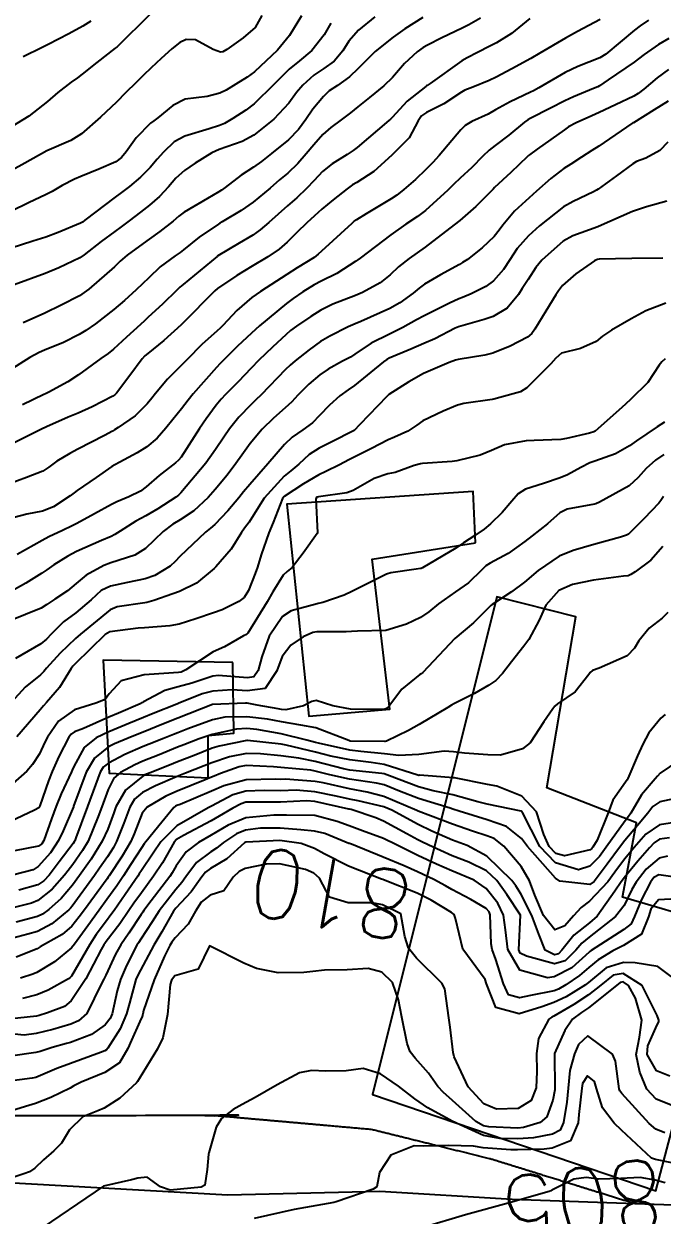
# Model space of a CAD drawing. Header units: metres. Extents: x 307586 to 320046, y 7427249 to 7434250.
# Drawn here: x 319625.2 to 319662.3, y 7429094.6 to 7429163.7 of the extents above; entities that cross this region are included whole.
import ezdxf
from ezdxf.enums import TextEntityAlignment as Align

# ---------------------------------------------------------------- set-up
doc = ezdxf.new("R2010")
doc.units = ezdxf.units.M
doc.header["$MEASUREMENT"] = 0
for name, color, linetype in [('Area', 45, 'Continuous'), ('Cotas', 45, 'Continuous'), ('Curvas de Nivel 1m', 11, 'Continuous'), ('Curvas de Nivel 5m', 15, 'Continuous'), ('Edificações', 30, 'Continuous'), ('Vias Primárias', 230, 'Continuous')]:
    doc.layers.add(name, color=color, linetype=linetype)
doc.styles.add('Style-STANDARD', font='STANDARD.shx')

msp = doc.modelspace()

# ---------------------------------------------------------------- linework, layer by layer
at = {"layer": 'Area'}
msp.add_polyline3d([(319663.99, 7429095.126, 807.993), (319653.544, 7429095.484, 810.041), (319645.883, 7429095.957, 806.142), (319637.052, 7429095.741, 807.014), (319599.07, 7429097.872, 0.037), (319615.51, 7429043.608, 793.189), (319616.86, 7429039.648, 789.478), (319617.424, 7429037.908, 787.619), (319618.995, 7429034.544, 790.969), (319620.943, 7429027.214, 789.328)], dxfattribs=at)
at = {"layer": 'Curvas de Nivel 1m', "flags": 128}
for points, elevation in [([(319641.334, 7429164.15), (319640.641, 7429163.012), (319639.941, 7429162.16), (319638.614, 7429160.904), (319638.189, 7429160.604), (319637.518, 7429160.191), (319636.955, 7429159.841), (319636.598, 7429159.663), (319635.866, 7429159.481), (319634.594, 7429159.316), (319633.875, 7429158.952), (319633.006, 7429158.246), (319632.766, 7429158.063), (319632.58, 7429157.92), (319631.743, 7429157.086), (319631.171, 7429156.264), (319630.896, 7429155.929), (319630.554, 7429155.694), (319629.571, 7429155.262), (319628.541, 7429154.835), (319628.168, 7429154.674), (319627.45, 7429154.311), (319626.873, 7429153.973), (319626.528, 7429153.788), (319625.498, 7429153.311), (319624.518, 7429152.825)], 839), ([(319632.563, 7429164.251), (319630.634, 7429162.36), (319630.587, 7429162.327), (319630.527, 7429162.281), (319629.455, 7429161.453), (319628.61, 7429160.769), (319628.343, 7429160.567), (319627.977, 7429160.306), (319627.208, 7429159.703), (319626.592, 7429159.179), (319625.523, 7429158.336), (319624.577, 7429157.763)], 841), ([(319645.588, 7429164.096), (319644.645, 7429163.33), (319644.076, 7429162.678), (319643.724, 7429162.119), (319643.231, 7429161.52), (319642.623, 7429161.096), (319642.039, 7429160.716), (319641.402, 7429160.142), (319641.043, 7429159.709), (319640.597, 7429159.091), (319639.735, 7429158.163), (319638.573, 7429157.23), (319637.895, 7429156.862), (319636.565, 7429156.393), (319636.137, 7429156.206), (319635.171, 7429155.604), (319634.547, 7429155.186), (319634.046, 7429154.73), (319633.627, 7429154.239), (319633.104, 7429153.667), (319632.522, 7429153.171), (319631.998, 7429152.775), (319631.336, 7429152.262), (319630.866, 7429151.908), (319630.504, 7429151.65), (319629.705, 7429151.071), (319628.731, 7429150.296), (319628.481, 7429150.124), (319627.256, 7429149.532), (319626.472, 7429149.213), (319624.673, 7429148.555)], 837), ([(319654.58, 7429163.991), (319653.507, 7429163.139), (319652.639, 7429162.595), (319652.259, 7429162.391), (319651.539, 7429162.021), (319650.935, 7429161.722), (319650.628, 7429161.543), (319648.794, 7429160.236), (319648.613, 7429160.11), (319648.588, 7429160.086), (319648.553, 7429160.061), (319647.463, 7429159.209), (319646.586, 7429158.261), (319646.499, 7429158.167), (319646.393, 7429158.083), (319644.567, 7429156.518), (319644.336, 7429156.342), (319643.985, 7429156.116), (319643.106, 7429155.573), (319642.548, 7429155.117), (319642.069, 7429154.606), (319641.619, 7429154.139), (319641.067, 7429153.605), (319640.523, 7429153.127), (319639.432, 7429152.166), (319638.943, 7429151.736), (319638.502, 7429151.428), (319637.715, 7429150.967), (319636.483, 7429150.234), (319636.461, 7429150.223), (319636.438, 7429150.201), (319634.466, 7429148.565), (319634.284, 7429148.412), (319634.096, 7429148.234), (319633.271, 7429147.426), (319632.447, 7429146.671), (319632.227, 7429146.47), (319631.986, 7429146.255), (319631.18, 7429145.515), (319630.421, 7429144.82), (319630.117, 7429144.575), (319629.696, 7429144.281), (319628.403, 7429143.332), (319627.772, 7429142.933), (319626.676, 7429142.317), (319626.487, 7429142.224), (319626.391, 7429142.186), (319625.14, 7429141.58)], 834), ([(319648.369, 7429164.063), (319647.329, 7429163.391), (319646.641, 7429162.924), (319645.606, 7429162.095), (319644.623, 7429161.101), (319644.118, 7429160.615), (319643.419, 7429160.122), (319642.94, 7429159.795), (319642.603, 7429159.481), (319641.995, 7429158.733), (319641.582, 7429158.14), (319641.155, 7429157.566), (319640.571, 7429156.955), (319639.596, 7429156.165), (319639.017, 7429155.712), (319638.551, 7429155.377), (319637.825, 7429154.906), (319636.91, 7429154.196), (319636.692, 7429154.038), (319636.53, 7429153.939), (319635.874, 7429153.557), (319634.518, 7429152.773), (319634.218, 7429152.531), (319633.887, 7429152.236), (319633.111, 7429151.637), (319632.497, 7429151.192), (319631.945, 7429150.802), (319631.218, 7429150.263), (319630.822, 7429149.924), (319630.476, 7429149.594), (319629.005, 7429148.292), (319628.459, 7429147.917), (319627.395, 7429147.369), (319626.449, 7429146.904), (319625.183, 7429146.339)], 836), ([(319661.454, 7429163.902), (319660.984, 7429163.572), (319660.647, 7429163.317), (319658.987, 7429161.935), (319658.631, 7429161.715), (319657.36, 7429161.218), (319656.622, 7429160.872), (319655.097, 7429159.983), (319654.789, 7429159.809), (319654.609, 7429159.725), (319653.429, 7429159.174), (319652.593, 7429158.693), (319652.15, 7429158.454), (319651.215, 7429158.024), (319650.824, 7429157.784), (319650.578, 7429157.545), (319649.322, 7429156.049), (319648.956, 7429155.655), (319648.551, 7429155.25), (319647.943, 7429154.665), (319647.273, 7429154.073), (319646.854, 7429153.753), (319646.528, 7429153.542), (319645.081, 7429152.664), (319644.515, 7429152.318), (319644.391, 7429152.234), (319644.247, 7429152.113), (319642.497, 7429150.508), (319642.305, 7429150.322), (319642.061, 7429150.134), (319641.088, 7429149.532), (319640.473, 7429149.157), (319638.955, 7429148.173), (319638.459, 7429147.816), (319637.582, 7429147.059), (319636.765, 7429146.197), (319636.606, 7429146.032), (319636.438, 7429145.88), (319635.548, 7429145.091), (319634.699, 7429144.226), (319634.41, 7429143.927), (319633.568, 7429143.071), (319632.867, 7429142.245), (319632.653, 7429141.984), (319632.384, 7429141.654), (319631.683, 7429140.947), (319630.705, 7429140.267), (319630.491, 7429140.139), (319630.361, 7429140.067), (319629.902, 7429139.82), (319628.35, 7429139.021), (319627.887, 7429138.765), (319627.138, 7429138.312), (319626.683, 7429137.973), (319626.337, 7429137.733), (319625.381, 7429137.382), (319624.329, 7429136.981)], 832), ([(319658.653, 7429163.94), (319657.347, 7429163.252), (319656.642, 7429162.864), (319655.155, 7429161.982), (319654.63, 7429161.679), (319653.54, 7429161.085), (319652.619, 7429160.595), (319652.223, 7429160.408), (319651.272, 7429160.023), (319650.804, 7429159.834), (319650.608, 7429159.719), (319649.597, 7429159.046), (319648.59, 7429158.541), (319648.299, 7429158.351), (319648.102, 7429158.065), (319647.568, 7429157.075), (319646.563, 7429156.08), (319645.527, 7429155.117), (319644.539, 7429154.492), (319644.3, 7429154.349), (319643.985, 7429154.115), (319643.172, 7429153.478), (319642.521, 7429152.938), (319642.095, 7429152.556), (319641.648, 7429152.139), (319641.071, 7429151.58), (319640.496, 7429151.02), (319640.032, 7429150.615), (319639.376, 7429150.167), (319638.477, 7429149.635), (319637.576, 7429149.085), (319636.464, 7429148.336), (319636.302, 7429148.202), (319634.444, 7429146.321), (319634.398, 7429146.276), (319634.351, 7429146.231), (319633.356, 7429145.314), (319632.418, 7429144.569), (319632.244, 7429144.423), (319632.091, 7429144.253), (319631.377, 7429143.287), (319630.597, 7429142.268), (319630.496, 7429142.165), (319630.39, 7429142.089), (319629.188, 7429141.481), (319628.375, 7429141.114), (319627.804, 7429140.873), (319626.543, 7429140.318), (319626.423, 7429140.259), (319626.362, 7429140.228), (319626.175, 7429140.137), (319624.352, 7429139.224)], 833), ([(319643.038, 7429163.737), (319642.642, 7429163.051), (319641.924, 7429162.137), (319641.218, 7429161.553), (319640.622, 7429161.054), (319639.728, 7429160.163), (319638.592, 7429159.059), (319638.096, 7429158.677), (319637.344, 7429158.192), (319636.861, 7429157.916), (319636.579, 7429157.8), (319635.972, 7429157.604), (319634.572, 7429157.183), (319633.956, 7429156.849), (319633.327, 7429156.242), (319632.969, 7429155.834), (319632.55, 7429155.356), (319632.002, 7429154.794), (319631.359, 7429154.262), (319630.89, 7429153.906), (319630.527, 7429153.631), (319628.768, 7429152.296), (319628.622, 7429152.188), (319628.51, 7429152.121), (319627.221, 7429151.594), (319626.498, 7429151.323), (319625.749, 7429151.076), (319624.488, 7429150.686)], 838), ([(319629.104, 7429163.84), (319628.645, 7429163.551), (319627.837, 7429163.112), (319626.635, 7429162.491), (319626.282, 7429162.325), (319625.196, 7429161.77)], 842), ([(319662.643, 7429162.849), (319662.046, 7429162.488), (319661.216, 7429161.904), (319660.886, 7429161.652), (319660.628, 7429161.458), (319659.125, 7429160.439), (319658.615, 7429160.102), (319658.512, 7429160.043), (319658.268, 7429159.943), (319657.106, 7429159.454), (319656.602, 7429159.224), (319655.77, 7429158.798), (319654.586, 7429158.195), (319654.453, 7429158.123), (319654.268, 7429157.993), (319653.349, 7429157.229), (319652.569, 7429156.641), (319652.213, 7429156.367), (319651.851, 7429156.017), (319651.214, 7429155.362), (319650.544, 7429154.746), (319650.177, 7429154.397), (319649.812, 7429154.041), (319648.521, 7429152.866), (319648.067, 7429152.515), (319647.387, 7429152.071), (319646.507, 7429151.455), (319644.729, 7429150.106), (319644.593, 7429150.007), (319644.49, 7429149.93), (319643.389, 7429149.211), (319642.472, 7429148.759), (319642.058, 7429148.543), (319641.413, 7429148.141), (319640.843, 7429147.763), (319640.456, 7429147.473), (319638.899, 7429146.173), (319638.66, 7429145.956), (319638.436, 7429145.749), (319637.624, 7429144.989), (319636.821, 7429144.196), (319636.619, 7429143.99), (319636.409, 7429143.763), (319635.05, 7429142.22), (319634.761, 7429141.851), (319634.38, 7429141.35), (319633.874, 7429140.732), (319633.472, 7429140.239), (319632.951, 7429139.65), (319632.352, 7429139.149), (319631.799, 7429138.804), (319630.795, 7429138.265), (319630.505, 7429138.105), (319630.34, 7429138.003), (319629.427, 7429137.377), (319628.326, 7429136.626), (319628.144, 7429136.482), (319627.922, 7429136.304), (319626.951, 7429135.676), (319626.31, 7429135.43), (319625.402, 7429135.238), (319624.302, 7429134.964)], 831), ([(319662.603, 7429159.213), (319661.788, 7429158.705), (319660.584, 7429157.957), (319660.552, 7429157.942), (319660.5, 7429157.911), (319658.569, 7429156.596), (319658.173, 7429156.337), (319657.566, 7429155.95), (319656.959, 7429155.553), (319656.553, 7429155.293), (319655.796, 7429154.719), (319654.971, 7429153.983), (319654.529, 7429153.603), (319653.694, 7429152.826), (319653.006, 7429152.005), (319652.798, 7429151.72), (319652.506, 7429151.356), (319651.816, 7429150.701), (319650.956, 7429150.025), (319650.677, 7429149.841), (319650.488, 7429149.735), (319649.389, 7429149.137), (319648.471, 7429148.596), (319648.164, 7429148.366), (319647.818, 7429148.066), (319647.03, 7429147.502), (319646.454, 7429147.185), (319644.765, 7429146.424), (319644.445, 7429146.291), (319644.317, 7429146.238), (319644.048, 7429146.114), (319642.978, 7429145.582), (319642.43, 7429145.264), (319641.77, 7429144.789), (319640.961, 7429144.145), (319640.668, 7429143.89), (319640.408, 7429143.637), (319638.99, 7429142.171), (319638.689, 7429141.875), (319638.384, 7429141.587), (319637.689, 7429140.871), (319637.155, 7429140.192), (319636.831, 7429139.723), (319636.351, 7429138.992), (319635.781, 7429138.208), (319634.325, 7429136.479), (319634.201, 7429136.354), (319634.04, 7429136.233), (319633.005, 7429135.551), (319632.306, 7429135.149), (319631.718, 7429134.839), (319630.817, 7429134.265), (319630.5, 7429134.059), (319630.29, 7429133.958), (319629.729, 7429133.72), (319628.281, 7429133.075), (319627.77, 7429132.813), (319626.962, 7429132.313), (319626.559, 7429132.027), (319626.265, 7429131.822), (319625.347, 7429131.243), (319624.247, 7429130.63)], 829), ([(319662.572, 7429156.831), (319662.116, 7429156.346), (319661.307, 7429155.903), (319660.771, 7429155.696), (319660.558, 7429155.577), (319659.608, 7429154.864), (319658.535, 7429154.094), (319658.44, 7429154.035), (319658.267, 7429153.943), (319657.089, 7429153.393), (319656.524, 7429153.066), (319655.136, 7429151.981), (319654.507, 7429151.399), (319653.846, 7429150.65), (319653.412, 7429150.001), (319653.05, 7429149.439), (319652.474, 7429148.774), (319652.033, 7429148.451), (319651.17, 7429148.023), (319650.669, 7429147.82), (319650.46, 7429147.736), (319649.913, 7429147.494), (319648.45, 7429146.76), (319648, 7429146.512), (319647.211, 7429146.072), (319646.7, 7429145.816), (319646.437, 7429145.697), (319645.365, 7429145.16), (319644.419, 7429144.527), (319644.166, 7429144.363), (319643.703, 7429144.117), (319642.881, 7429143.653), (319642.405, 7429143.334), (319641.753, 7429142.783), (319641.122, 7429142.143), (319640.764, 7429141.771), (319640.382, 7429141.419), (319639.716, 7429140.817), (319639.06, 7429140.17), (319638.355, 7429139.351), (319637.867, 7429138.665), (319637.53, 7429138.188), (319637.014, 7429137.515), (319636.328, 7429136.67), (319635.925, 7429136.206), (319635.09, 7429135.44), (319634.303, 7429134.926), (319633.87, 7429134.664), (319633.307, 7429134.24), (319632.791, 7429133.742), (319632.283, 7429133.255), (319631.659, 7429132.876), (319630.274, 7429132.418), (319629.875, 7429132.276), (319628.837, 7429131.718), (319628.257, 7429131.229), (319627.764, 7429130.791), (319627.023, 7429130.312), (319626.555, 7429130.001), (319626.238, 7429129.8), (319625.318, 7429129.418), (319624.229, 7429128.987)], 828), ([(319662.528, 7429153.398), (319661.344, 7429153.083), (319660.522, 7429152.806), (319658.56, 7429151.939), (319658.513, 7429151.921), (319657.065, 7429151.397), (319656.504, 7429151.084), (319655.271, 7429149.978), (319654.922, 7429149.548), (319654.476, 7429148.862), (319654.13, 7429148.332), (319653.917, 7429147.995), (319653.254, 7429147.203), (319652.45, 7429146.718), (319651.923, 7429146.541), (319650.444, 7429146.118), (319650.237, 7429146.033), (319649.062, 7429145.422), (319648.429, 7429145.147), (319647.672, 7429144.819), (319646.416, 7429144.289), (319646.278, 7429144.219), (319646.096, 7429144.085), (319644.399, 7429142.719), (319644.043, 7429142.467), (319643.557, 7429142.118), (319642.947, 7429141.564), (319642.381, 7429140.972), (319641.964, 7429140.547), (319641.419, 7429140.139), (319640.791, 7429139.713), (319640.354, 7429139.296), (319639.382, 7429138.164), (319638.331, 7429136.96), (319637.975, 7429136.535), (319637.697, 7429136.186), (319637.061, 7429135.444), (319636.3, 7429134.644), (319636.058, 7429134.442), (319635.758, 7429134.208), (319634.278, 7429132.785), (319634.008, 7429132.501), (319633.705, 7429132.236), (319632.818, 7429131.691), (319632.261, 7429131.489), (319631.236, 7429131.283), (319630.255, 7429131.078), (319629.712, 7429130.817), (319629.133, 7429130.287), (319628.235, 7429129.531), (319627.535, 7429129.002), (319626.839, 7429128.314), (319626.542, 7429127.995), (319626.217, 7429127.725), (319624.742, 7429126.876)], 827), ([(319662.292, 7429150.095), (319660.495, 7429150.074), (319658.596, 7429150.04), (319658.494, 7429150.017), (319658.437, 7429149.997), (319658.324, 7429149.942), (319657.248, 7429149.186), (319656.471, 7429148.509), (319656.232, 7429148.198), (319656.089, 7429147.966), (319655.499, 7429147.02), (319654.87, 7429145.984), (319654.69, 7429145.735), (319654.436, 7429145.513), (319653.437, 7429144.991), (319652.422, 7429144.591), (319651.963, 7429144.471), (319650.416, 7429144.212), (319650.272, 7429144.176), (319649.893, 7429144.038), (319648.406, 7429143.399), (319647.55, 7429142.92), (319646.394, 7429142.181), (319646.273, 7429142.082), (319644.719, 7429140.448), (319644.396, 7429140.11), (319643.061, 7429139.425), (319642.357, 7429139.078), (319641.779, 7429138.705), (319641.171, 7429138.142), (319640.715, 7429137.77), (319640.336, 7429137.461), (319639.174, 7429136.167), (319638.836, 7429135.651), (319638.302, 7429134.779), (319638.035, 7429134.444), (319637.849, 7429134.184), (319637.257, 7429133.216), (319636.367, 7429132.199), (319636.321, 7429132.151), (319636.271, 7429132.102), (319635.236, 7429131.238), (319634.251, 7429130.763), (319633.862, 7429130.621), (319632.763, 7429130.245), (319632.365, 7429130.125), (319632.241, 7429130.097), (319630.639, 7429129.866), (319630.237, 7429129.69), (319628.513, 7429128.296), (319628.22, 7429128.037), (319627.329, 7429127.192), (319626.539, 7429126.317), (319626.39, 7429126.128), (319626.197, 7429125.934), (319625.309, 7429125.21), (319624.504, 7429124.345)], 826), ([(319662.419, 7429144.264), (319662.225, 7429144.083), (319662.082, 7429143.893), (319661.421, 7429142.881), (319660.441, 7429141.91), (319660.41, 7429141.893), (319660.393, 7429141.876), (319659.907, 7429141.436), (319658.374, 7429140.067), (319658.298, 7429140.016), (319658.036, 7429139.943), (319656.697, 7429139.628), (319656.367, 7429139.57), (319654.826, 7429139.523), (319654.366, 7429139.503), (319653.101, 7429139.264), (319652.357, 7429138.942), (319651.704, 7429138.666), (319650.348, 7429138.348), (319650.073, 7429138.308), (319648.345, 7429138.177), (319648.241, 7429138.165), (319647.861, 7429138.065), (319646.757, 7429137.658), (319646.338, 7429137.579), (319645.551, 7429137.307), (319644.328, 7429136.616), (319643.956, 7429136.485), (319642.324, 7429136.261), (319642.23, 7429136.224), (319642.158, 7429136.132), (319642.254, 7429134.169), (319642.249, 7429134.13), (319641.428, 7429132.992), (319640.793, 7429132.145), (319640.5, 7429131.917), (319640.266, 7429131.703), (319639.663, 7429130.747), (319639.347, 7429130.163), (319638.225, 7429128.349), (319638.136, 7429128.269), (319637.966, 7429128.183), (319636.861, 7429127.549), (319636.213, 7429127.253), (319634.628, 7429126.224), (319634.345, 7429126.084), (319634.2, 7429126.055), (319632.501, 7429125.944), (319632.198, 7429125.919), (319630.872, 7429125.584), (319630.181, 7429124.823), (319629.953, 7429124.496), (319629.4, 7429124.282), (319628.169, 7429123.891), (319627.241, 7429123.231), (319626.598, 7429122.316), (319626.451, 7429122.014), (319626.138, 7429121.352), (319625.736, 7429120.719), (319625.391, 7429120.331), (319624.111, 7429119.203)], 824), ([(319662.38, 7429140.576), (319661.956, 7429140.315), (319661.356, 7429139.9), (319660.772, 7429139.501), (319660.362, 7429139.214), (319659.539, 7429138.738), (319658.349, 7429138.322), (319658.065, 7429138.225), (319657.53, 7429137.948), (319656.759, 7429137.535), (319656.337, 7429137.362), (319655.377, 7429137.018), (319654.33, 7429136.693), (319653.898, 7429136.423), (319653.526, 7429135.998), (319652.964, 7429135.353), (319652.303, 7429134.693), (319651.929, 7429134.383), (319651.381, 7429134.019), (319650.73, 7429133.584), (319650.285, 7429133.281), (319648.353, 7429132.138), (319648.273, 7429132.103), (319648.238, 7429132.095), (319647.974, 7429132.063), (319646.509, 7429131.839), (319646.27, 7429131.769), (319645.638, 7429131.464), (319644.253, 7429130.753), (319643.814, 7429130.55), (319642.571, 7429130.127), (319642.301, 7429130.071), (319642.242, 7429130.054), (319640.74, 7429129.643), (319640.234, 7429129.304), (319639.459, 7429128.161), (319639.022, 7429126.979), (319638.812, 7429126.171), (319638.565, 7429125.806), (319638.196, 7429125.75), (319636.509, 7429125.886), (319636.198, 7429125.852), (319634.964, 7429125.446), (319634.188, 7429125.225), (319633.414, 7429125.009), (319632.175, 7429124.37), (319632.102, 7429124.322), (319631.973, 7429124.252), (319630.718, 7429123.713), (319630.165, 7429123.473), (319628.683, 7429122.817), (319628.156, 7429122.614), (319627.97, 7429122.486), (319627.84, 7429122.303), (319627.262, 7429121.183), (319626.868, 7429120.313), (319626.656, 7429119.776), (319626.147, 7429118.32), (319626.139, 7429118.284), (319626.102, 7429118.22), (319625.852, 7429118.076), (319624.092, 7429117.246)], 823), ([(319662.355, 7429138.71), (319661.868, 7429138.377), (319661.326, 7429137.9), (319660.868, 7429137.374), (319660.333, 7429136.884), (319658.608, 7429135.936), (319658.409, 7429135.851), (319658.321, 7429135.828), (319656.737, 7429135.535), (319656.313, 7429135.322), (319655.592, 7429134.682), (319654.719, 7429133.984), (319654.29, 7429133.66), (319653.31, 7429132.972), (319652.277, 7429132.403), (319652.033, 7429132.255), (319651.79, 7429132.015), (319651.018, 7429131.27), (319650.26, 7429130.734), (319649.287, 7429130.044), (319648.721, 7429129.578), (319648.241, 7429129.259), (319647.431, 7429128.872), (319646.229, 7429128.491), (319644.59, 7429128.466), (319644.226, 7429128.446), (319643.917, 7429128.422), (319642.226, 7429128.417), (319641.98, 7429128.378), (319641.429, 7429128.138), (319640.722, 7429127.641), (319640.211, 7429126.992), (319639.906, 7429126.154), (319639.226, 7429125.126), (319638.185, 7429124.994), (319637.314, 7429125.061), (319636.185, 7429124.984), (319635.573, 7429124.818), (319634.173, 7429124.264), (319634.15, 7429124.253), (319634.092, 7429124.231), (319632.732, 7429123.68), (319632.165, 7429123.453), (319631.31, 7429123.11), (319630.157, 7429122.629), (319629.424, 7429122.281), (319628.732, 7429121.704), (319628.128, 7429120.619), (319628.031, 7429120.394), (319627.983, 7429120.301), (319627.399, 7429119.018), (319627.111, 7429118.31), (319626.836, 7429117.572), (319626.378, 7429116.317), (319626.27, 7429116.129), (319626.078, 7429115.981), (319624.69, 7429115.724)], 822), ([(319662.327, 7429136.268), (319662.177, 7429136.039), (319662.051, 7429135.893), (319661.21, 7429135), (319660.296, 7429134.096), (319660.182, 7429134.025), (319659.83, 7429133.917), (319658.288, 7429133.493), (319657.094, 7429133.143), (319656.281, 7429132.81), (319655.053, 7429131.978), (319654.266, 7429131.307), (319653.513, 7429130.745), (319652.386, 7429130.009), (319652.314, 7429129.948), (319652.251, 7429129.887), (319651.316, 7429128.94), (319650.223, 7429128.03), (319648.366, 7429126.058), (319648.276, 7429125.985), (319648.201, 7429125.938), (319647.161, 7429125.098), (319646.377, 7429124.078), (319646.27, 7429123.981), (319646.172, 7429123.941), (319646.013, 7429123.924), (319644.171, 7429123.927), (319643.157, 7429124.12), (319642.178, 7429124.446), (319641.926, 7429124.383), (319641.452, 7429124.137), (319640.42, 7429123.898), (319640.171, 7429123.922), (319639.977, 7429123.959), (319638.769, 7429124.171), (319638.174, 7429124.275), (319638.075, 7429124.281), (319636.173, 7429124.2), (319634.165, 7429123.411), (319633.323, 7429123.076), (319632.156, 7429122.605), (319631.902, 7429122.506), (319631.287, 7429122.259), (319630.49, 7429121.924), (319630.145, 7429121.755), (319629.319, 7429121.099), (319628.843, 7429120.289), (319628.117, 7429118.314), (319628.103, 7429118.277), (319627.511, 7429116.884), (319627.235, 7429116.308), (319626.776, 7429115.61), (319626.06, 7429114.812), (319625.76, 7429114.622), (319624.645, 7429114.334)], 821), ([(319662.583, 7429129.551), (319662.243, 7429129.222), (319661.491, 7429128.64), (319660.908, 7429127.903), (319660.654, 7429127.47), (319660.214, 7429127.021), (319658.589, 7429126.317), (319658.205, 7429126.179), (319658.081, 7429126.065), (319658.002, 7429125.942), (319657.204, 7429124.934), (319656.177, 7429124.238), (319656.029, 7429124.109), (319655.908, 7429123.964), (319655.39, 7429123.196), (319654.6, 7429121.983), (319654.149, 7429121.641), (319652.88, 7429121.268), (319652.146, 7429121.291), (319650.784, 7429121.386), (319650.147, 7429121.461), (319649.6, 7429121.491), (319648.145, 7429121.309), (319646.975, 7429121.242), (319646.142, 7429121.338), (319644.768, 7429121.476), (319644.145, 7429121.553), (319642.323, 7429121.956), (319642.151, 7429121.996), (319641.637, 7429122.135), (319640.156, 7429122.507), (319638.74, 7429122.752), (319638.159, 7429122.811), (319637.561, 7429122.784), (319636.156, 7429122.47), (319635.387, 7429122.211), (319634.508, 7429121.864), (319634.145, 7429121.723), (319633.083, 7429121.296), (319632.133, 7429120.917), (319631.673, 7429120.712), (319630.828, 7429120.263), (319630.454, 7429119.932), (319630.113, 7429119.281), (319629.742, 7429118.275), (319629.537, 7429117.718), (319628.951, 7429116.287), (319628.634, 7429115.732), (319628.062, 7429114.934), (319627.789, 7429114.57), (319627.588, 7429114.305), (319626.869, 7429113.487), (319626.038, 7429112.838), (319625.671, 7429112.689), (319624.277, 7429112.338)], 819), ([(319662.425, 7429123.633), (319662.168, 7429123.407), (319661.486, 7429122.57), (319661.135, 7429121.9), (319660.822, 7429121.228), (319660.254, 7429119.909), (319660.213, 7429119.828), (319660.13, 7429119.708), (319659.382, 7429118.653), (319659.115, 7429117.925), (319658.49, 7429116.337), (319658.236, 7429115.938), (319658.172, 7429115.848), (319658.08, 7429115.774), (319656.593, 7429115.437), (319656.077, 7429115.572), (319655.696, 7429115.964), (319655.389, 7429116.668), (319654.957, 7429117.971), (319654.117, 7429118.891), (319652.664, 7429119.462), (319652.126, 7429119.569), (319650.205, 7429119.956), (319650.132, 7429119.961), (319648.925, 7429120.048), (319648.174, 7429120.1), (319648.133, 7429120.096), (319648.088, 7429120.106), (319646.133, 7429120.724), (319645.376, 7429120.849), (319644.136, 7429120.992), (319643.043, 7429121.218), (319642.143, 7429121.443), (319640.45, 7429121.846), (319640.149, 7429121.897), (319638.206, 7429122.125), (319638.152, 7429122.125), (319636.547, 7429121.795), (319636.145, 7429121.67), (319635.098, 7429121.256), (319634.133, 7429120.874), (319633.674, 7429120.69), (319632.557, 7429120.246), (319632.252, 7429120.118), (319632.121, 7429120.05), (319631.128, 7429119.244), (319630.558, 7429118.265), (319630.438, 7429117.929), (319630.09, 7429116.982), (319629.769, 7429116.275), (319629.126, 7429115.226), (319628.462, 7429114.294), (319628.047, 7429113.727), (319627.384, 7429112.962), (319626.67, 7429112.314), (319626.308, 7429112.037), (319626.027, 7429111.901), (319624.774, 7429111.58)], 818), ([(319663.224, 7429120.959), (319662.136, 7429120.232), (319661.977, 7429120.049), (319661.846, 7429119.893), (319661.052, 7429118.967), (319660.442, 7429117.907), (319660.303, 7429117.706), (319660.098, 7429117.454), (319659.005, 7429115.926), (319658.614, 7429115.393), (319658.066, 7429114.82), (319657.403, 7429114.607), (319656.069, 7429115.031), (319655.154, 7429115.969), (319654.146, 7429117.936), (319654.127, 7429117.98), (319654.103, 7429118.006), (319654.064, 7429118.02), (319652.109, 7429118.42), (319651.557, 7429118.569), (319650.117, 7429118.97), (319648.968, 7429119.199), (319648.123, 7429119.431), (319646.441, 7429120.077), (319646.124, 7429120.183), (319646.001, 7429120.205), (319644.127, 7429120.405), (319643.772, 7429120.469), (319642.134, 7429120.891), (319641.185, 7429121.092), (319640.139, 7429121.227), (319638.963, 7429121.345), (319638.141, 7429121.358), (319637.148, 7429121.179), (319636.132, 7429120.827), (319635.689, 7429120.648), (319634.61, 7429120.223), (319634.121, 7429120.026), (319632.868, 7429119.49), (319632.111, 7429119.099), (319631.643, 7429118.719), (319631.377, 7429118.257), (319631.032, 7429117.322), (319630.61, 7429116.265), (319630.425, 7429115.919), (319630.07, 7429115.379), (319629.622, 7429114.714), (319629.319, 7429114.281), (319628.035, 7429112.517), (319627.934, 7429112.401), (319627.836, 7429112.302), (319626.851, 7429111.481), (319626.014, 7429111.044), (319625.462, 7429110.875), (319624.005, 7429110.495)], 817), ([(319663.207, 7429118.784), (319662.113, 7429118.566), (319661.72, 7429118.283), (319661.424, 7429117.897), (319660.814, 7429117.185), (319660.087, 7429116.316), (319659.782, 7429115.915), (319659.058, 7429114.936), (319658.305, 7429113.936), (319658.051, 7429113.767), (319656.318, 7429113.957), (319656.056, 7429114.139), (319654.446, 7429115.976), (319654.088, 7429116.442), (319653.226, 7429117.125), (319652.098, 7429117.517), (319650.47, 7429118.026), (319650.105, 7429118.141), (319649.951, 7429118.186), (319648.113, 7429118.748), (319647.014, 7429119.171), (319646.118, 7429119.54), (319645.678, 7429119.646), (319644.121, 7429119.875), (319642.971, 7429120.122), (319642.126, 7429120.341), (319641.871, 7429120.389), (319640.129, 7429120.545), (319639.704, 7429120.582), (319638.13, 7429120.66), (319637.715, 7429120.598), (319636.625, 7429120.195), (319636.268, 7429120.052), (319636.121, 7429119.988), (319635.743, 7429119.83), (319634.112, 7429119.182), (319633.459, 7429118.887), (319632.372, 7429118.247), (319632.099, 7429117.905), (319631.63, 7429116.713), (319631.424, 7429116.257), (319630.921, 7429115.411), (319630.169, 7429114.269), (319630.123, 7429114.199), (319630.051, 7429114.101), (319628.738, 7429112.289), (319628.438, 7429111.882), (319628.019, 7429111.347), (319627.453, 7429110.864), (319626.478, 7429110.315), (319626.177, 7429110.142), (319626, 7429110.041), (319624.776, 7429109.551)], 816), ([(319662.676, 7429116.468), (319662.088, 7429116.395), (319661.79, 7429116.189), (319661.523, 7429115.896), (319660.85, 7429115.124), (319660.057, 7429114.155), (319659.95, 7429114.016), (319659.873, 7429113.913), (319659.503, 7429113.374), (319658.482, 7429111.933), (319658.029, 7429111.538), (319657.138, 7429110.832), (319656.44, 7429109.956), (319656.233, 7429109.735), (319656.009, 7429109.676), (319655.466, 7429109.965), (319655.106, 7429110.885), (319654.692, 7429111.973), (319654.045, 7429113.224), (319653.761, 7429113.695), (319653.54, 7429113.988), (319652.074, 7429115.403), (319650.938, 7429116.021), (319650.086, 7429116.338), (319648.895, 7429116.852), (319648.095, 7429117.242), (319646.58, 7429118.075), (319646.105, 7429118.27), (319644.626, 7429118.62), (319644.109, 7429118.72), (319643.334, 7429118.895), (319642.113, 7429119.144), (319641.027, 7429119.228), (319640.113, 7429119.207), (319639.163, 7429119.214), (319638.113, 7429119.184), (319637.341, 7429118.957), (319636.104, 7429118.302), (319635.912, 7429118.203), (319634.092, 7429117.16), (319633.173, 7429116.234), (319632.73, 7429115.583), (319632.058, 7429114.583), (319631.922, 7429114.384), (319631.836, 7429114.252), (319631.109, 7429113.192), (319630.463, 7429112.266), (319630.282, 7429112.014), (319630.024, 7429111.663), (319629.428, 7429110.862), (319629.05, 7429110.284), (319627.984, 7429108.441), (319627.92, 7429108.365), (319627.82, 7429108.302), (319626.647, 7429107.643), (319625.973, 7429107.356), (319625.156, 7429107.144)], 814), ([(319662.556, 7429115.403), (319662.074, 7429115.296), (319661.316, 7429114.645), (319660.738, 7429113.903), (319660.488, 7429113.466), (319660.039, 7429112.545), (319659.554, 7429111.917), (319658.021, 7429110.709), (319657.602, 7429110.36), (319657.238, 7429109.948), (319656.624, 7429109.334), (319656.001, 7429109.156), (319654.385, 7429109.599), (319654.01, 7429109.777), (319653.933, 7429109.981), (319654.033, 7429111.98), (319653.24, 7429113.187), (319652.655, 7429114.001), (319652.061, 7429114.555), (319651.035, 7429115.053), (319650.074, 7429115.429), (319648.709, 7429116.051), (319648.279, 7429116.251), (319648.086, 7429116.35), (319647.444, 7429116.712), (319646.096, 7429117.431), (319645.636, 7429117.623), (319644.205, 7429118.108), (319644.122, 7429118.129), (319644.103, 7429118.133), (319644.075, 7429118.138), (319642.107, 7429118.581), (319641.622, 7429118.621), (319640.107, 7429118.547), (319638.48, 7429118.547), (319638.106, 7429118.533), (319637.835, 7429118.454), (319637.342, 7429118.188), (319636.562, 7429117.732), (319636.096, 7429117.464), (319634.486, 7429116.615), (319634.084, 7429116.379), (319633.943, 7429116.222), (319633.268, 7429115.028), (319632.746, 7429114.24), (319632.043, 7429113.291), (319631.611, 7429112.68), (319631.323, 7429112.257), (319630.794, 7429111.49), (319630.006, 7429110.459), (319629.924, 7429110.352), (319629.871, 7429110.272), (319629.721, 7429109.995), (319628.825, 7429108.287), (319627.97, 7429107.012), (319627.582, 7429106.688), (319626.605, 7429106.314), (319626.119, 7429106.16), (319625.96, 7429106.129), (319624.332, 7429105.962)], 813), ([(319663.839, 7429114.081), (319662.06, 7429114.332), (319661.774, 7429114.176), (319661.573, 7429113.895), (319661.044, 7429112.899), (319660.655, 7429111.904), (319660.447, 7429111.487), (319660.025, 7429111.156), (319658.143, 7429109.938), (319658.066, 7429109.886), (319658.011, 7429109.84), (319657.016, 7429108.931), (319655.99, 7429108.407), (319655.608, 7429108.344), (319653.995, 7429108.805), (319653.298, 7429109.991), (319653.169, 7429111.138), (319653.057, 7429111.995), (319652.725, 7429112.685), (319652.048, 7429113.536), (319651.355, 7429114.017), (319650.061, 7429114.559), (319649.167, 7429114.943), (319648.074, 7429115.446), (319646.842, 7429116.072), (319646.086, 7429116.431), (319644.88, 7429116.881), (319644.093, 7429117.161), (319643.408, 7429117.429), (319642.099, 7429117.765), (319640.467, 7429117.778), (319640.099, 7429117.78), (319639.734, 7429117.79), (319638.097, 7429117.628), (319637.069, 7429117.214), (319636.087, 7429116.627), (319635.36, 7429116.207), (319634.637, 7429115.652), (319634.062, 7429114.852), (319633.835, 7429114.445), (319633.691, 7429114.225), (319632.611, 7429112.813), (319632.18, 7429112.248), (319632.121, 7429112.159), (319632.029, 7429112.018), (319631.322, 7429110.948), (319630.849, 7429110.262), (319630.541, 7429109.721), (319629.985, 7429108.51), (319629.862, 7429108.272), (319629.735, 7429108.028), (319628.876, 7429106.286), (319628.402, 7429105.848), (319627.953, 7429105.657), (319626.903, 7429105.356), (319625.945, 7429105.13), (319625.239, 7429105.032), (319623.945, 7429105.157)], 812), ([(319663.111, 7429112.942), (319662.043, 7429112.876), (319661.591, 7429112.341), (319661.453, 7429111.896), (319661.047, 7429110.875), (319660.016, 7429110.221), (319659.384, 7429109.919), (319658.54, 7429109.397), (319657.998, 7429108.956), (319657.456, 7429108.481), (319656.674, 7429107.953), (319656.247, 7429107.691), (319655.979, 7429107.589), (319654.622, 7429107.328), (319653.975, 7429107.197), (319653.348, 7429107.361), (319653.048, 7429107.994), (319652.595, 7429109.41), (319652.391, 7429110.004), (319652.34, 7429110.329), (319652.275, 7429112.006), (319652.208, 7429112.181), (319652.036, 7429112.368), (319651.162, 7429112.898), (319650.047, 7429113.481), (319649.694, 7429113.68), (319649.011, 7429114.046), (319648.059, 7429114.497), (319647.278, 7429114.855), (319646.072, 7429115.351), (319644.231, 7429116.099), (319644.121, 7429116.137), (319644.083, 7429116.153), (319642.681, 7429116.717), (319642.09, 7429116.866), (319641.287, 7429116.942), (319640.092, 7429117.026), (319638.957, 7429117.032), (319638.09, 7429116.921), (319637.565, 7429116.708), (319636.817, 7429116.193), (319636.401, 7429115.873), (319636.075, 7429115.664), (319635.241, 7429115.032), (319634.62, 7429114.214), (319634.386, 7429113.88), (319634.046, 7429113.482), (319633.084, 7429112.234), (319632.667, 7429111.597), (319632.008, 7429110.597), (319631.868, 7429110.389), (319631.781, 7429110.252), (319631.178, 7429109.071), (319630.83, 7429108.262), (319630.636, 7429107.603), (319630.341, 7429106.266), (319630.235, 7429105.991), (319629.953, 7429105.628), (319629.156, 7429105.07), (319627.938, 7429104.607), (319627.699, 7429104.54), (319626.877, 7429104.311), (319626.171, 7429104.077), (319625.93, 7429104.014), (319624.459, 7429103.803)], 811), ([(319662.692, 7429102.65), (319661.924, 7429102.966), (319661.381, 7429103.896), (319661.425, 7429104.411), (319661.959, 7429105.623), (319662.055, 7429105.795), (319662.059, 7429105.889), (319662.037, 7429105.962), (319661.966, 7429106.173), (319661.096, 7429107.899), (319659.993, 7429108.606), (319659.408, 7429108.502), (319658.695, 7429107.929), (319657.977, 7429107.361), (319657.124, 7429106.796), (319655.965, 7429106.132), (319655.849, 7429106.076), (319655.681, 7429105.963), (319655.085, 7429104.829), (319654.958, 7429103.97), (319654.974, 7429102.918), (319654.934, 7429101.97), (319654.646, 7429101.232), (319653.901, 7429100.772), (319652.635, 7429100.734), (319651.903, 7429101.037), (319651.001, 7429102.019), (319650.183, 7429103.775), (319650.122, 7429104.028), (319649.955, 7429105.481), (319649.88, 7429106.031), (319649.65, 7429107.705), (319649.474, 7429108.038), (319648.004, 7429109.497), (319647.536, 7429110.065), (319647.329, 7429110.758), (319647.088, 7429112.069), (319646.038, 7429112.578), (319645.423, 7429112.703), (319644.039, 7429112.701), (319642.956, 7429113.03), (319642.375, 7429114.125), (319642.057, 7429114.415), (319641.567, 7429114.629), (319640.065, 7429114.97), (319639.287, 7429114.939), (319638.06, 7429114.685), (319637.719, 7429114.522), (319637.365, 7429114.187), (319636.83, 7429113.407), (319636.042, 7429113.138), (319635.513, 7429112.731), (319635.18, 7429112.209), (319634.768, 7429111.466), (319634.01, 7429110.678), (319633.81, 7429110.419), (319633.698, 7429110.225), (319633.379, 7429109.611), (319632.783, 7429108.238), (319632.174, 7429106.456), (319632.133, 7429106.247), (319632.096, 7429106.113), (319631.957, 7429105.824), (319631.467, 7429104.728), (319631.267, 7429104.257), (319630.767, 7429103.419), (319629.919, 7429102.861), (319628.545, 7429102.291), (319628.129, 7429102.078), (319627.908, 7429101.96), (319626.802, 7429101.408), (319625.894, 7429101.061), (319625.321, 7429100.896), (319623.884, 7429100.444)], 809), ([(319662.931, 7429100.903), (319661.907, 7429101.319), (319661.358, 7429101.896), (319660.948, 7429102.875), (319660.751, 7429103.902), (319660.942, 7429104.906), (319661.072, 7429105.899), (319660.699, 7429107.179), (319660.301, 7429107.907), (319659.986, 7429108.112), (319659.814, 7429108.084), (319659.604, 7429107.916), (319657.97, 7429106.618), (319657.57, 7429106.341), (319657.059, 7429105.949), (319656.608, 7429105.299), (319656.016, 7429103.959), (319656.002, 7429103.89), (319656.03, 7429101.959), (319656.024, 7429101.846), (319655.906, 7429101.252), (319655.571, 7429100.289), (319655.177, 7429099.967), (319654.201, 7429099.664), (319653.888, 7429099.635), (319652.189, 7429099.705), (319651.889, 7429099.761), (319651.435, 7429100.015), (319649.907, 7429101.419), (319649.571, 7429101.698), (319649.232, 7429102.04), (319648.689, 7429102.817), (319647.929, 7429103.691), (319647.642, 7429104.063), (319647.457, 7429104.548), (319647.161, 7429106.068), (319646.965, 7429107.078), (319646.603, 7429108.074), (319645.989, 7429108.687), (319645.19, 7429108.889), (319643.99, 7429108.822), (319642.666, 7429108.796), (319641.989, 7429108.723), (319641.469, 7429108.654), (319639.988, 7429108.642), (319638.716, 7429108.895), (319637.993, 7429109.21), (319636.003, 7429110.2), (319635.342, 7429108.854), (319633.985, 7429108.458), (319633.785, 7429108.223), (319633.713, 7429107.957), (319633.557, 7429106.226), (319633.295, 7429104.877), (319632.987, 7429104.234), (319631.915, 7429102.483), (319631.824, 7429102.341), (319631.756, 7429102.252), (319630.796, 7429101.365), (319629.891, 7429100.796), (319629.523, 7429100.641), (319628.643, 7429100.289), (319627.875, 7429099.543), (319627.41, 7429098.762), (319626.969, 7429098.309), (319626.375, 7429097.798), (319625.874, 7429097.309), (319625.552, 7429097.093), (319625.234, 7429096.983), (319617.442, 7429094.353)], 808), ([(319662.41, 7429099.357), (319661.888, 7429099.58), (319661.506, 7429099.894), (319659.91, 7429101.647), (319659.796, 7429101.796), (319659.758, 7429101.912), (319659.538, 7429103.525), (319659.364, 7429103.919), (319657.949, 7429104.986), (319657.405, 7429104.481), (319657.166, 7429103.948), (319656.888, 7429102.985), (319656.791, 7429101.951), (319656.717, 7429101.14), (319656.534, 7429099.954), (319656.333, 7429099.509), (319655.883, 7429099.289), (319654.781, 7429099.07), (319653.878, 7429099.01), (319652.842, 7429099.032), (319651.881, 7429099.206), (319650.074, 7429100.028), (319649.894, 7429100.129), (319648.664, 7429100.818), (319647.902, 7429101.339), (319646.952, 7429102.07), (319645.92, 7429102.792), (319644.918, 7429103.095), (319643.922, 7429102.959), (319642.75, 7429102.946), (319641.921, 7429102.981), (319641.214, 7429102.843), (319639.913, 7429102.15), (319638.654, 7429101.416), (319637.895, 7429101.006), (319637.36, 7429100.716), (319636.687, 7429100.192), (319636.389, 7429099.684), (319635.964, 7429098.199), (319635.947, 7429098.114), (319635.853, 7429097.233), (319635.721, 7429096.324), (319635.511, 7429096.203), (319633.708, 7429096.033), (319633.151, 7429096.23), (319632.386, 7429096.779), (319631.848, 7429096.732), (319631.474, 7429096.626), (319629.843, 7429096.27), (319625.805, 7429093.518)], 807), ([(319663.479, 7429097.486), (319661.862, 7429097.805), (319661.639, 7429097.892), (319659.887, 7429099.51), (319659.468, 7429099.916), (319658.791, 7429100.816), (319658.443, 7429101.932), (319658.329, 7429102.345), (319657.92, 7429102.671), (319657.637, 7429102.222), (319657.591, 7429101.943), (319657.427, 7429100.416), (319657.374, 7429099.945), (319656.927, 7429098.9), (319655.87, 7429098.461), (319655.417, 7429098.417), (319653.869, 7429098.371), (319653.482, 7429098.372), (319651.87, 7429098.497), (319651.3, 7429098.587), (319649.872, 7429098.63), (319648.414, 7429098.595), (319647.868, 7429098.61), (319646.513, 7429098.074), (319645.853, 7429097.057), (319645.695, 7429096.231), (319645.481, 7429096.084), (319643.346, 7429095.357), (319643.205, 7429095.322), (319640.911, 7429094.918), (319638.582, 7429094.394)], 806)]:
    msp.add_lwpolyline(points, dxfattribs=dict(at, elevation=elevation))
at = {"layer": 'Curvas de Nivel 5m', "flags": 128}
for points, elevation in [([(319651.718, 7429164.019), (319651.035, 7429163.64), (319650.647, 7429163.439), (319649.471, 7429162.878), (319648.637, 7429162.453), (319648.387, 7429162.311), (319648.045, 7429162.066), (319647.316, 7429161.383), (319646.618, 7429160.583), (319646.115, 7429160.087), (319645.277, 7429159.425), (319644.594, 7429158.88), (319644.169, 7429158.534), (319643.638, 7429158.119), (319643.035, 7429157.669), (319642.574, 7429157.263), (319642.041, 7429156.662), (319641.612, 7429156.14), (319641.118, 7429155.581), (319640.546, 7429155.036), (319640.063, 7429154.634), (319639.518, 7429154.165), (319638.525, 7429153.342), (319637.838, 7429152.868), (319636.726, 7429152.198), (319636.592, 7429152.119), (319636.511, 7429152.071), (319635.393, 7429151.323), (319634.488, 7429150.589), (319634.291, 7429150.427), (319634.007, 7429150.235), (319633.135, 7429149.585), (319632.47, 7429148.964), (319632.117, 7429148.602), (319631.745, 7429148.257), (319631.071, 7429147.649), (319630.451, 7429147.11), (319629.384, 7429146.286), (319628.827, 7429145.904), (319628.433, 7429145.66), (319627.529, 7429145.206), (319626.419, 7429144.752), (319626.121, 7429144.621), (319625.571, 7429144.333), (319624.405, 7429143.593)], 835), ([(319639.031, 7429164.176), (319638.646, 7429163.482), (319637.95, 7429162.877), (319637, 7429162.196), (319636.76, 7429162.07), (319636.631, 7429162.049), (319636.21, 7429162.206), (319635.179, 7429162.762), (319634.638, 7429162.778), (319634.268, 7429162.603), (319633.81, 7429162.238), (319633.193, 7429161.675), (319632.616, 7429161.142), (319632.163, 7429160.703), (319631.714, 7429160.259), (319631.152, 7429159.71), (319630.592, 7429159.154), (319629.682, 7429158.284), (319628.573, 7429157.306), (319627.958, 7429156.917), (319626.563, 7429156.32), (319625.286, 7429155.605), (319624.546, 7429155.199)], 840), ([(319662.624, 7429161.035), (319661.957, 7429160.559), (319661.196, 7429159.904), (319660.869, 7429159.648), (319660.607, 7429159.497), (319659.539, 7429158.986), (319658.592, 7429158.552), (319658.17, 7429158.363), (319657.265, 7429157.953), (319656.826, 7429157.712), (319656.579, 7429157.548), (319655, 7429156.417), (319654.564, 7429156.097), (319654.505, 7429156.049), (319654.437, 7429155.991), (319653.478, 7429155.072), (319652.536, 7429154.187), (319652.446, 7429154.099), (319652.357, 7429154.012), (319651.453, 7429153.091), (319650.515, 7429152.283), (319650.197, 7429152.035), (319648.5, 7429150.744), (319647.57, 7429150.069), (319646.968, 7429149.593), (319646.479, 7429149.131), (319645.897, 7429148.663), (319644.87, 7429148.104), (319644.461, 7429147.932), (319643.158, 7429147.421), (319642.452, 7429147.08), (319641.869, 7429146.715), (319641.035, 7429146.144), (319640.693, 7429145.894), (319640.436, 7429145.676), (319639.649, 7429144.937), (319638.857, 7429144.173), (319638.408, 7429143.72), (319637.655, 7429142.933), (319636.923, 7429142.195), (319636.668, 7429141.918), (319636.383, 7429141.565), (319635.801, 7429140.779), (319635.41, 7429140.214), (319634.346, 7429138.56), (319634.199, 7429138.377), (319634.026, 7429138.233), (319633.079, 7429137.499), (319632.329, 7429136.839), (319631.99, 7429136.59), (319631.311, 7429136.26), (319630.618, 7429135.967), (319630.316, 7429135.812), (319629.332, 7429135.26), (319628.299, 7429134.714), (319628.026, 7429134.574), (319627.46, 7429134.308), (319626.671, 7429133.935), (319626.287, 7429133.724), (319624.845, 7429132.908)], 830), ([(319662.459, 7429147.496), (319661.306, 7429147.05), (319660.45, 7429146.585), (319659.317, 7429145.927), (319658.794, 7429145.578), (319658.433, 7429145.267), (319657.524, 7429144.852), (319656.422, 7429144.582), (319656.082, 7429144.301), (319655.798, 7429143.969), (319654.399, 7429142.577), (319654.037, 7429142.353), (319652.828, 7429142.006), (319652.483, 7429141.918), (319652.392, 7429141.901), (319650.75, 7429141.666), (319650.388, 7429141.564), (319649.555, 7429141.213), (319648.379, 7429140.658), (319648.022, 7429140.418), (319647.492, 7429140.069), (319646.729, 7429139.715), (319646.365, 7429139.555), (319645.398, 7429139.054), (319644.349, 7429138.526), (319644.07, 7429138.39), (319643.544, 7429138.118), (319642.742, 7429137.723), (319642.337, 7429137.533), (319641.457, 7429137.013), (319640.324, 7429136.278), (319640.221, 7429136.152), (319639.693, 7429134.768), (319639.442, 7429134.163), (319638.998, 7429132.888), (319638.776, 7429132.172), (319638.638, 7429131.804), (319638.253, 7429130.827), (319638.013, 7429130.416), (319637.7, 7429130.185), (319636.727, 7429129.706), (319636.236, 7429129.517), (319635.2, 7429129.183), (319634.229, 7429128.872), (319633.703, 7429128.761), (319632.227, 7429128.647), (319631.854, 7429128.626), (319630.224, 7429128.425), (319629.948, 7429128.274), (319628.205, 7429126.556), (319628.076, 7429126.43), (319627.981, 7429126.302), (319627.303, 7429125.192), (319626.534, 7429124.316), (319626.36, 7429124.129), (319626.169, 7429123.905), (319624.82, 7429122.34)], 825), ([(319662.288, 7429133.367), (319661.6, 7429132.577), (319660.678, 7429131.906), (319660.436, 7429131.744), (319660.271, 7429131.676), (319660.007, 7429131.651), (319658.268, 7429131.42), (319657.052, 7429131.165), (319656.261, 7429130.816), (319655.506, 7429129.971), (319655.122, 7429129.095), (319654.517, 7429127.986), (319654.219, 7429127.594), (319653.516, 7429126.691), (319652.989, 7429126.002), (319652.599, 7429125.604), (319652.193, 7429125.319), (319651.364, 7429124.84), (319650.176, 7429124.252), (319650.037, 7429124.17), (319649.819, 7429124.035), (319648.163, 7429123.051), (319647.533, 7429122.693), (319646.264, 7429122.079), (319646.176, 7429122.057), (319646.153, 7429122.056), (319644.175, 7429122.087), (319644.153, 7429122.086), (319644.082, 7429122.111), (319642.16, 7429122.855), (319641.291, 7429123.01), (319640.163, 7429123.208), (319639.364, 7429123.361), (319638.166, 7429123.492), (319636.885, 7429123.473), (319636.164, 7429123.316), (319634.733, 7429122.796), (319634.156, 7429122.566), (319633.915, 7429122.473), (319633.336, 7429122.238), (319632.494, 7429121.9), (319632.146, 7429121.761), (319631.094, 7429121.305), (319630.131, 7429120.81), (319629.83, 7429120.572), (319629.657, 7429120.277), (319629.39, 7429119.555), (319628.926, 7429118.288), (319628.252, 7429116.465), (319628.183, 7429116.299), (319628.147, 7429116.234), (319628.081, 7429116.145), (319627.284, 7429115.089), (319626.69, 7429114.314), (319626.393, 7429113.973), (319626.047, 7429113.753), (319624.931, 7429113.444)], 820), ([(319663.703, 7429117.47), (319662.096, 7429117.219), (319661.311, 7429116.677), (319660.629, 7429115.905), (319660.378, 7429115.607), (319660.073, 7429115.228), (319659.504, 7429114.476), (319659.093, 7429113.924), (319658.042, 7429112.806), (319657.549, 7429112.433), (319657.11, 7429111.949), (319656.607, 7429111.375), (319656.025, 7429111.14), (319655.376, 7429111.967), (319654.87, 7429113.147), (319654.556, 7429113.975), (319654.065, 7429114.804), (319653.066, 7429115.995), (319652.511, 7429116.427), (319652.089, 7429116.595), (319651.256, 7429116.853), (319650.095, 7429117.26), (319649.537, 7429117.478), (319648.103, 7429118.026), (319648.024, 7429118.061), (319646.111, 7429118.869), (319645.148, 7429119.129), (319644.115, 7429119.309), (319642.581, 7429119.662), (319642.119, 7429119.745), (319640.401, 7429119.866), (319640.12, 7429119.864), (319639.837, 7429119.871), (319638.119, 7429119.834), (319636.819, 7429119.49), (319636.113, 7429119.18), (319634.292, 7429118.414), (319634.104, 7429118.34), (319634.029, 7429118.306), (319633.926, 7429118.232), (319633.231, 7429117.375), (319632.299, 7429116.247), (319632.209, 7429116.12), (319632.078, 7429115.92), (319631.421, 7429114.898), (319631.003, 7429114.26), (319630.616, 7429113.696), (319630.039, 7429112.89), (319629.595, 7429112.277), (319628.933, 7429111.372), (319628.169, 7429110.298), (319628.001, 7429110.091), (319627.015, 7429109.288), (319625.986, 7429108.668), (319625.746, 7429108.561), (319625.035, 7429108.329)], 815), ([(319663.533, 7429107.867), (319662, 7429109.012), (319660.687, 7429109.219), (319660.003, 7429109.241), (319658.997, 7429108.926), (319657.985, 7429108.084), (319657.906, 7429108.019), (319657.798, 7429107.942), (319656.683, 7429107.246), (319655.972, 7429106.912), (319655.274, 7429106.663), (319653.966, 7429106.272), (319652.603, 7429106.635), (319652.071, 7429108.009), (319651.987, 7429108.258), (319650.681, 7429110.023), (319650.258, 7429111.801), (319650.179, 7429112.029), (319650.034, 7429112.147), (319648.844, 7429112.851), (319648.045, 7429113.259), (319646.096, 7429114.036), (319646.053, 7429114.051), (319645.966, 7429114.081), (319644.064, 7429114.832), (319642.647, 7429115.549), (319642.079, 7429115.855), (319641.315, 7429116.138), (319640.085, 7429116.309), (319638.126, 7429116.222), (319638.083, 7429116.217), (319638.059, 7429116.205), (319638.023, 7429116.181), (319637.006, 7429115.254), (319636.06, 7429114.692), (319635.773, 7429114.487), (319635.556, 7429114.205), (319634.924, 7429113.331), (319634.035, 7429112.387), (319633.908, 7429112.222), (319633.225, 7429111.022), (319632.771, 7429110.238), (319631.988, 7429108.805), (319631.802, 7429108.435), (319631.731, 7429108.253), (319631.349, 7429106.876), (319631.183, 7429106.258), (319630.818, 7429105.393), (319630.094, 7429104.268), (319630.022, 7429104.179), (319629.931, 7429104.119), (319629.682, 7429104.025), (319627.924, 7429103.387), (319627.141, 7429103.088), (319625.915, 7429102.577), (319625.712, 7429102.525), (319624.237, 7429102.337)], 810), ([(319662.417, 7429096.45), (319661.85, 7429096.613), (319660.973, 7429096.777), (319659.851, 7429096.716), (319658.587, 7429096.666), (319657.851, 7429096.778), (319657.13, 7429096.667), (319655.844, 7429096.026), (319655.8, 7429096.003), (319655.695, 7429095.961), (319653.312, 7429095.272), (319650.847, 7429094.608), (319648.387, 7429093.861)], 805)]:
    msp.add_lwpolyline(points, dxfattribs=dict(at, elevation=elevation))
at = {"layer": 'Edificações'}
for points in [[(319651.424, 7429133.58), (319651.287, 7429136.569), (319640.474, 7429135.822), (319641.766, 7429123.526), (319646.459, 7429123.934), (319645.439, 7429132.629), (319651.424, 7429133.58)], [(319637.347, 7429126.638), (319629.832, 7429126.774), (319630.174, 7429120.224), (319635.912, 7429119.951), (319635.912, 7429122.407), (319637.415, 7429122.544), (319637.347, 7429126.638)]]:
    msp.add_lwpolyline(points, dxfattribs=at)
at = {"layer": 'Edificações', "elevation": 810.853}
msp.add_lwpolyline([(319667.961, 7429095.271), (319670.193, 7429110.009), (319659.948, 7429113.039), (319660.757, 7429117.348), (319655.567, 7429119.367), (319657.248, 7429129.284), (319652.663, 7429130.447), (319645.444, 7429101.593), (319661.891, 7429096.005), (319663.441, 7429101.863), (319665.935, 7429100.718), (319665.261, 7429096.14), (319667.961, 7429095.271)], dxfattribs=at)
at = {"layer": 'Vias Primárias'}
msp.add_rational_spline([(319660.688, 7429095.239, 808.64), (319656.49, 7429096.541, 808.64), (319652.291, 7429097.844, 808.64), (319648.844, 7429098.697, 808.64), (319645.397, 7429099.549, 808.64), (319640.571, 7429099.976, 808.64), (319635.744, 7429100.402, 808.64), (319628.77, 7429100.368, 808.64), (319621.795, 7429100.334, 808.64), (319615.091, 7429100.465, 808.64), (319608.388, 7429100.597, 808.64), (319602.183, 7429101.056, 808.64), (319595.977, 7429101.515, 808.64), (319585.396, 7429102.961, 808.64), (319574.814, 7429104.407, 808.64), (319570.899, 7429104.869, 808.64), (319566.984, 7429105.331, 808.64), (319560.155, 7429108.061, 808.64), (319554.18, 7429112.349, 808.64), (319552.341, 7429113.628, 808.64), (319550.503, 7429114.907, 808.64), (319548.885, 7429116.566, 404.32), (319547.268, 7429118.225), (319545.396, 7429121.93), (319543.525, 7429125.636), (319540.238, 7429131.681), (319536.952, 7429137.726), (319534.88, 7429141.213), (319532.808, 7429144.7), (319530.968, 7429146.666), (319529.127, 7429148.631), (319527.634, 7429149.444), (319526.141, 7429150.256), (319523.067, 7429150.714), (319519.994, 7429151.172), (319517.972, 7429151.091), (319515.949, 7429151.011), (319513.038, 7429150.472), (319510.126, 7429149.933), (319506.914, 7429149.094), (319503.701, 7429148.255), (319501.437, 7429146.827), (319499.172, 7429145.4), (319496.526, 7429142.917), (319493.88, 7429140.434), (319488.439, 7429135.017), (319482.998, 7429129.6), (319477.388, 7429124.47), (319471.778, 7429119.34), (319467.455, 7429116.433), (319463.131, 7429113.525), (319459.371, 7429113.066), (319455.61, 7429112.608), (319450.176, 7429112.162), (319444.741, 7429111.716), (319440.059, 7429111.274), (319435.378, 7429110.833), (319434.156, 7429110.747), (319432.934, 7429110.661)], [1, 1, 1, 1, 1, 1, 1, 1, 1, 1, 1, 1, 1, 1, 1, 1, 1, 0.992676873745, 1, 1, 1, 1, 1, 1, 1, 1, 1, 1, 1, 1, 1, 1, 1, 1, 1, 1, 1, 1, 1, 1, 1, 1, 1, 1, 1, 1, 1, 1, 1, 1, 1, 1, 1, 1, 1, 1, 1, 1, 1], degree=2, knots=[0, 0, 0, 1, 1, 2, 2, 3, 3, 4, 4, 5, 5, 6, 6, 7, 7, 8, 8, 8.242191, 8.242191, 9.242191, 9.242191, 10.242191, 10.242191, 11.242191, 11.242191, 12.242191, 12.242191, 13.242191, 13.242191, 14.242191, 14.242191, 15.242191, 15.242191, 16.242191, 16.242191, 17.242191, 17.242191, 18.242191, 18.242191, 19.242191, 19.242191, 20.242191, 20.242191, 21.242191, 21.242191, 22.242191, 22.242191, 23.242191, 23.242191, 24.242191, 24.242191, 25.242191, 25.242191, 26.242191, 26.242191, 27.242191, 27.242191, 27.848734, 27.848734, 27.848734], dxfattribs=at)
msp.add_rational_spline([(319660.688, 7429095.239, 808.64), (319656.49, 7429096.541, 808.64), (319652.291, 7429097.844, 808.64), (319648.844, 7429098.697, 808.64), (319645.397, 7429099.549, 808.64), (319640.571, 7429099.976, 808.64), (319635.744, 7429100.402, 808.64), (319628.77, 7429100.368, 808.64), (319621.795, 7429100.334, 808.64), (319615.091, 7429100.465, 808.64), (319608.388, 7429100.597, 808.64), (319602.183, 7429101.056, 808.64), (319595.977, 7429101.515, 808.64), (319585.396, 7429102.961, 808.64), (319574.814, 7429104.407, 808.64), (319570.899, 7429104.869, 808.64), (319566.984, 7429105.331, 808.64), (319560.155, 7429108.061, 808.64), (319554.18, 7429112.349, 808.64), (319552.341, 7429113.628, 808.64), (319550.503, 7429114.907, 808.64), (319548.885, 7429116.566, 404.32), (319547.268, 7429118.225), (319545.396, 7429121.93), (319543.525, 7429125.636), (319540.238, 7429131.681), (319536.952, 7429137.726), (319534.88, 7429141.213), (319532.808, 7429144.7), (319530.968, 7429146.666), (319529.127, 7429148.631), (319527.634, 7429149.444), (319526.141, 7429150.256), (319523.067, 7429150.714), (319519.994, 7429151.172), (319517.972, 7429151.091), (319515.949, 7429151.011), (319513.038, 7429150.472), (319510.126, 7429149.933), (319506.914, 7429149.094), (319503.701, 7429148.255), (319501.437, 7429146.827), (319499.172, 7429145.4), (319496.526, 7429142.917), (319493.88, 7429140.434), (319488.439, 7429135.017), (319482.998, 7429129.6), (319477.388, 7429124.47), (319471.778, 7429119.34), (319467.455, 7429116.433), (319463.131, 7429113.525), (319459.371, 7429113.066), (319455.61, 7429112.608), (319450.176, 7429112.162), (319444.741, 7429111.716), (319440.059, 7429111.274), (319435.378, 7429110.833), (319434.156, 7429110.747), (319432.934, 7429110.661)], [1, 1, 1, 1, 1, 1, 1, 1, 1, 1, 1, 1, 1, 1, 1, 1, 1, 0.992676873745, 1, 1, 1, 1, 1, 1, 1, 1, 1, 1, 1, 1, 1, 1, 1, 1, 1, 1, 1, 1, 1, 1, 1, 1, 1, 1, 1, 1, 1, 1, 1, 1, 1, 1, 1, 1, 1, 1, 1, 1, 1], degree=2, knots=[0, 0, 0, 1, 1, 2, 2, 3, 3, 4, 4, 5, 5, 6, 6, 7, 7, 8, 8, 8.242191, 8.242191, 9.242191, 9.242191, 10.242191, 10.242191, 11.242191, 11.242191, 12.242191, 12.242191, 13.242191, 13.242191, 14.242191, 14.242191, 15.242191, 15.242191, 16.242191, 16.242191, 17.242191, 17.242191, 18.242191, 18.242191, 19.242191, 19.242191, 20.242191, 20.242191, 21.242191, 21.242191, 22.242191, 22.242191, 23.242191, 23.242191, 24.242191, 24.242191, 25.242191, 25.242191, 26.242191, 26.242191, 27.242191, 27.242191, 27.848734, 27.848734, 27.848734], dxfattribs=at)

# ---------------------------------------------------------------- texts
at = {"layer": 'Cotas', "style": 'Style-STANDARD'}
for s, rotation, p in [('810', 169.87221, (319643.008, 7429113.223, 810)), ('805', 187.4435, (319657.647, 7429095.331, 805))]:
    msp.add_text(s, height=4, rotation=rotation, dxfattribs=at).set_placement(p, align=Align.MIDDLE_CENTER)

doc.saveas('drawing.dxf')
